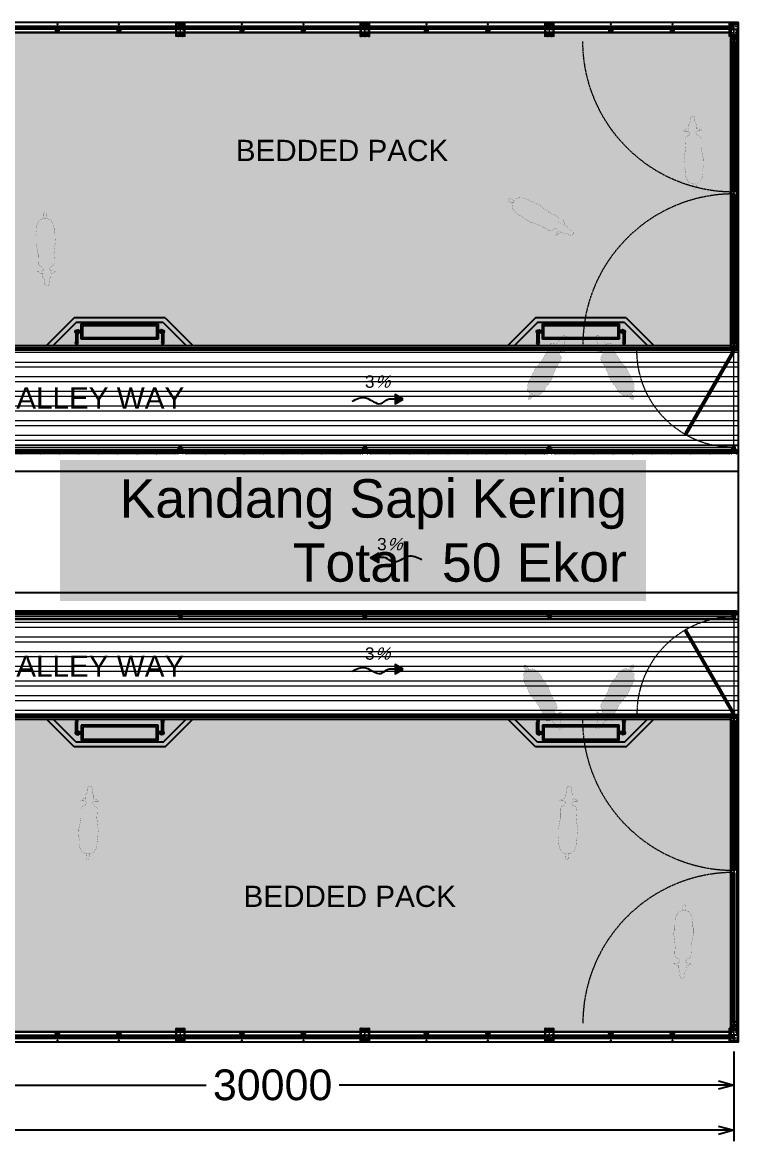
# Model space of a CAD drawing. Header units: millimetres. Extents: x -61993 to 642891, y -429158 to 50967.
# Drawn here: x 451978 to 475261, y -165437 to -128759 of the extents above; entities that cross this region are included whole.
import ezdxf

# ---------------------------------------------------------------- set-up
doc = ezdxf.new("R2010")
doc.units = ezdxf.units.MM
doc.linetypes.add('ACAD_ISO03W100', pattern=[30, 12, -18])
doc.linetypes.add('CENTER', pattern=[50.8, 31.75, -6.35, 6.35, -6.35])
for name, color, linetype, lineweight in [('0.00', 252, 'Continuous', 0), ('0.05', 40, 'Continuous', 5), ('0.09', 172, 'Continuous', 9), ('AS', 10, 'Continuous', 0), ('HATCH', 251, 'Continuous', 0), ('WF 300 X 150', 43, 'Continuous', 0)]:
    doc.layers.add(name, color=color, linetype=linetype, lineweight=lineweight)
for name, color, linetype in [('Cow', 30, 'Continuous'), ('Gate', 6, 'Continuous'), ('headlock', 30, 'Continuous'), ('KERB', 130, 'Continuous'), ('Pipa Galv', 1, 'Continuous'), ('Railing', 7, 'Continuous'), ('TEXT', 152, 'Continuous')]:
    doc.layers.add(name, color=color, linetype=linetype)
doc.styles.add('C10O', font='complex', dxfattribs={"oblique": 20, "height": 0.14})
doc.styles.add('SANSERIF', font='sanss___.ttf', dxfattribs={"height": 2})
doc.styles.add('SANSERIF23', font='sanss___.ttf', dxfattribs={"height": 2.3})
doc.dimstyles.new('Sagoe_2_mm', dxfattribs={"dimscale": 25, "dimtxt": 2, "dimasz": 1, "dimexe": 0.7, "dimexo": 0.625, "dimtad": 0, "dimdec": 0, "dimzin": 1, "dimdsep": 46, "dimtxsty": 'SANSERIF', "dimblk": 'OPEN30', "dimcen": 1, "dimclrd": 1, "dimclre": 1, "dimclrt": 152, "dimadec": 0, "dimazin": 0, "dimtfac": 1, "dimtdec": 0, "dimtofl": 0, "dimtmove": 1, "dimatfit": 3, "dimfxl": 1, "dimarcsym": 0})
pattern_1 = [(45, (1363.141, -798.975), (-8.838835, 8.838835), []), (45, (1371.98, -798.975), (-8.838835, 8.838835), [15.625, -3.125, 0, -3.125])]

# ---------------------------------------------------------------- blocks, each defined once
blk = doc.blocks.new('Headlock Post')
at = {"color": 42}
for p, q in [((-87, 105), (-87, 113)), ((-87, 105), (-71, 105)), ((-84, 105), (-84, 113)), ((-83, 185), (-83, 121)), ((-83, 97), (-83, 105)), ((-75, 97), (-83, 97)), ((-75, 185), (-75, 121)), ((-75, 105), (-75, 97)), ((-74, 105), (-74, 113)), ((-71, 105), (-71, 113)), ((-50, 54), (-50, 46)), ((-50, 54), (-34, 54)), ((-47, 54), (-47, 46)), ((-46, 62), (-46, 54)), ((-38, 62), (-46, 62)), ((-38, 54), (-38, 62)), ((-37, 54), (-37, 46)), ((-34, 54), (-34, 46)), ((34, 54), (34, 46)), ((50, 54), (34, 54)), ((37, 54), (37, 46)), ((38, 54), (38, 62)), ((38, 62), (46, 62)), ((46, 62), (46, 54)), ((47, 54), (47, 46)), ((50, 54), (50, 46)), ((71, 105), (71, 113)), ((87, 105), (71, 105)), ((74, 105), (74, 113)), ((75, 185), (75, 121)), ((75, 105), (75, 97)), ((75, 97), (83, 97)), ((83, 185), (83, 121)), ((83, 97), (83, 105)), ((84, 105), (84, 113)), ((87, 105), (87, 113))]:
    blk.add_line(p, q, dxfattribs=at)
at = {"color": 42, "linetype": 'ACAD_ISO03W100', "ltscale": 0.01}
for p, q in [((-83, 113), (-83, 121)), ((-75, 113), (-75, 121)), ((75, 113), (75, 121)), ((83, 113), (83, 121))]:
    blk.add_line(p, q, dxfattribs=at)
at = {"color": 6}
for points in [[(-99, 113), (-99, 121), (99, 121), (99, 113)], [(-70, 38), (-70, 46), (70, 46), (70, 38)]]:
    blk.add_lwpolyline(points, close=True, dxfattribs=at)
at = {"color": 42}
for points in [[(-46, 38), (-46, 0, 0.999992), (46, 0), (46, 38)], [(-38, 38), (-38, 0, 1), (38, 0), (38, 38)]]:
    blk.add_lwpolyline(points, format="xyb", dxfattribs=at)
for centre in [(-79, 185), (79, 185)]:
    blk.add_arc(centre, 4, 0, 180, dxfattribs=at)
at = {"layer": 'Pipa Galv'}
for p, q in [((-30, 75), (-30, 113)), ((-30, 46), (-30, 113)), ((30, 75), (30, 113)), ((30, 46), (30, 113))]:
    blk.add_line(p, q, dxfattribs=at)
for radius in [38.1, 32]:
    blk.add_circle((0, 0), radius, dxfattribs=at)
blk = doc.blocks.new('headlockpart')
at = {"layer": 'headlock'}
for p, q in [((30, 68), (0, 68)), ((0, 63), (0, 68)), ((1303, 63), (0, 63)), ((0, 10), (0, 15)), ((1303, 15), (0, 15)), ((30, 10), (0, 10)), ((7, 70), (6, 69)), ((8, 8), (6, 9)), ((8, 70), (7, 70)), ((23, 68), (7, 68)), ((7, 15), (7, 63)), ((23, 63), (7, 63)), ((23, 15), (7, 15)), ((7, 10), (23, 10)), ((8, 76), (8, 76)), ((8, 70), (8, 76)), ((8, 76), (8, 76)), ((21, 76), (8, 76)), ((15, 70), (8, 70)), ((8, 8), (8, 2)), ((8, 2), (8, 2)), ((9, 2), (8, 2)), ((9, 2), (21, 2)), ((15, 70), (15, 76)), ((21, 70), (15, 70)), ((15, 8), (15, 2)), ((21, 76), (21, 76)), ((21, 2), (21, 2)), ((21, 70), (21, 76)), ((21, 76), (21, 76)), ((23, 70), (21, 70)), ((21, 8), (24, 9)), ((21, 8), (21, 2)), ((21, 2), (21, 2)), ((23, 70), (24, 69)), ((23, 15), (23, 63)), ((30, 63), (30, 68)), ((30, 10), (30, 15)), ((43, 15), (43, 63)), ((43, 47), (477, 47)), ((477, 31), (43, 31)), ((84, 31), (405, 31)), ((637, 63), (489, 63)), ((489, 16), (637, 16)), ((533, 15), (518, 15)), ((533, 15), (518, 15)), ((660, 68), (630, 68)), ((630, 63), (630, 68)), ((630, 10), (630, 15)), ((660, 10), (630, 10)), ((1160, 15), (635, 15)), ((637, 70), (636, 69)), ((653, 68), (636, 68)), ((636, 10), (653, 10)), ((638, 8), (636, 9)), ((638, 70), (637, 70)), ((637, 15), (637, 63)), ((653, 63), (637, 63)), ((653, 15), (637, 15)), ((638, 76), (638, 76)), ((638, 70), (638, 76)), ((638, 76), (638, 76)), ((651, 76), (638, 76)), ((645, 70), (638, 70)), ((638, 8), (638, 2)), ((638, 2), (638, 2)), ((639, 2), (638, 2)), ((639, 2), (651, 2)), ((645, 70), (645, 76)), ((651, 70), (645, 70)), ((645, 8), (645, 2)), ((651, 70), (651, 76)), ((651, 76), (651, 76)), ((651, 76), (651, 76)), ((652, 70), (651, 70)), ((651, 8), (653, 9)), ((651, 8), (651, 2)), ((651, 2), (651, 2)), ((651, 2), (651, 2)), ((652, 70), (653, 69)), ((653, 15), (653, 63)), ((660, 63), (660, 68)), ((660, 10), (660, 15)), ((673, 15), (673, 63)), ((673, 47), (1106, 47)), ((673, 31), (1106, 31)), ((1266, 63), (1118, 63)), ((1118, 16), (1266, 16)), ((1162, 15), (1147, 15)), ((1162, 15), (1147, 15)), ((1289, 68), (1259, 68)), ((1259, 63), (1259, 68)), ((1259, 10), (1259, 15)), ((1289, 10), (1259, 10)), ((1267, 70), (1266, 69)), ((1283, 68), (1266, 68)), ((1266, 15), (1266, 63)), ((1282, 63), (1266, 63)), ((1282, 15), (1266, 15)), ((1266, 10), (1283, 10)), ((1268, 8), (1266, 9)), ((1268, 70), (1267, 70)), ((1268, 76), (1268, 76)), ((1268, 70), (1268, 76)), ((1268, 76), (1268, 76)), ((1281, 76), (1268, 76)), ((1274, 70), (1268, 70)), ((1268, 8), (1268, 2)), ((1268, 2), (1268, 2)), ((1269, 2), (1268, 2)), ((1269, 2), (1280, 2)), ((1274, 70), (1274, 76)), ((1281, 70), (1274, 70)), ((1274, 8), (1274, 2)), ((1280, 2), (1281, 2)), ((1281, 70), (1281, 76)), ((1281, 76), (1281, 76)), ((1281, 76), (1281, 76)), ((1282, 70), (1281, 70)), ((1281, 8), (1283, 9)), ((1281, 8), (1281, 2)), ((1281, 2), (1281, 2)), ((1282, 70), (1283, 69)), ((1282, 15), (1282, 63)), ((1289, 63), (1289, 68)), ((1289, 10), (1289, 15)), ((1303, 15), (1303, 63))]:
    blk.add_line(p, q, dxfattribs=at)
at = {"layer": 'headlock', "linetype": 'CENTER', "ltscale": 0.01}
for p, q in [((15, 0), (15, 81)), ((645, 0), (645, 81)), ((1274, 0), (1274, 81))]:
    blk.add_line(p, q, dxfattribs=at)
at = {"layer": 'headlock', "ltscale": 0.001}
for p, q in [((477, 28), (477, 51)), ((1106, 28), (1106, 51))]:
    blk.add_line(p, q, dxfattribs=at)
at = {"layer": 'headlock'}
for centre, radius, start, end in [((7, 69), 0.6, 115, 270), ((7, 9), 0.6, 90, 245), ((23, 69), 0.6, 270, 65), ((23, 9), 0.6, 295, 90), ((489, 51), 12, 90, 180), ((489, 28), 12, 180, 270), ((636, 69), 0.6, 115, 270), ((636, 9), 0.6, 90, 245), ((653, 69), 0.6, 270, 65), ((653, 9), 0.6, 295, 90), ((1118, 51), 12, 90, 180), ((1118, 28), 12, 180, 270), ((1266, 9), 0.6, 90, 245), ((1266, 69), 0.6, 115, 270), ((1283, 69), 0.6, 270, 65), ((1283, 9), 0.6, 295, 90)]:
    blk.add_arc(centre, radius, start, end, dxfattribs=at)
for points, weights in [([(8, 76), (12, 77), (15, 76)], [1, 1.15470053838, 1]), ([(8, 8), (12, 7), (15, 8)], [1.08180853477, 1.24916489753, 1.08180853477]), ([(8, 2), (12, 2), (15, 2)], [1, 1.15470053838, 1]), ([(15, 76), (18, 77), (21, 76)], [1, 1.15470053838, 1]), ([(15, 8), (18, 7), (21, 8)], [1.08180853477, 1.24916489753, 1.08180853477]), ([(15, 2), (18, 2), (21, 2)], [1, 1.15470053838, 1]), ([(638, 76), (641, 77), (645, 76)], [1, 1.15470053838, 1]), ([(638, 8), (641, 7), (645, 8)], [1.08180853477, 1.24916489753, 1.08180853477]), ([(638, 2), (641, 2), (645, 2)], [1, 1.15470053838, 1]), ([(645, 76), (648, 77), (651, 76)], [1, 1.15470053838, 1]), ([(645, 8), (648, 7), (651, 8)], [1.08180853477, 1.24916489753, 1.08180853477]), ([(645, 2), (648, 2), (651, 2)], [1, 1.15470053838, 1]), ([(1268, 76), (1271, 77), (1274, 76)], [1, 1.15470053838, 1]), ([(1268, 8), (1271, 7), (1274, 8)], [1.08180853477, 1.24916489753, 1.08180853477]), ([(1268, 2), (1271, 2), (1274, 2)], [1, 1.15470053838, 1]), ([(1274, 76), (1278, 77), (1281, 76)], [1, 1.15470053838, 1]), ([(1274, 8), (1278, 7), (1281, 8)], [1.08180853477, 1.24916489753, 1.08180853477]), ([(1274, 2), (1278, 2), (1281, 2)], [1, 1.15470053838, 1])]:
    blk.add_rational_spline(points, weights, degree=2, dxfattribs=at)
blk = doc.blocks.new('*U204')
at = {"layer": '0.00'}
blk.add_blockref('headlockpart', (-689, -40), dxfattribs=at)
blk = doc.blocks.new('*U205')
at = {"color": 0, "linetype": 'ByBlock', "lineweight": -2, "transparency": 16777216}
for p in [(0, 0), (1259, 0), (2519, 0), (3778, 0)]:
    blk.add_blockref('*U204', p, dxfattribs=at)
blk = doc.blocks.new('Headlock+POST')
at = {"layer": 'Pipa Galv'}
for points in [[(-83, 180), (6083, 180)], [(6083, 121), (-83, 121)]]:
    blk.add_lwpolyline(points, dxfattribs=at)
for name, p in [('Headlock Post', (0, 0)), ('*U205', (821, 151)), ('Headlock Post', (6000, 0))]:
    blk.add_blockref(name, p)
at = {"layer": '0.00'}
blk.add_blockref('headlockpart', (4540, 111), dxfattribs=at)
blk = doc.blocks.new('*U87')
blk.add_blockref('Headlock+POST', (-3000, -73))
blk = doc.blocks.new('*U88')
at = {"color": 0, "linetype": 'ByBlock', "lineweight": -2, "transparency": 16777216}
for p in [(0, 0), (6000, 0), (12000, 0), (18000, 0)]:
    blk.add_blockref('*U87', p, dxfattribs=at)
blk = doc.blocks.new('cow top')
h = blk.add_hatch(color=0)
h.dxf.hatch_style = 1
h.paths.add_polyline_path([(134.90334, -498.98442), (121.50402, -508.63428), (95.37396, -520.52088), (100.37544, -552.6675), (115.60956, -594.88836), (136.21674, -616.14498), (166.2804, -632.74332), (199.79718, -646.63566), (238.35834, -673.26534), (264.77022, -736.758), (265.05798, -837.00936), (255.69522, -1030.01316), (262.2807, -1044.65724), (274.38378, -1152.74808), (274.0056, -1151.10072), (292.71264, -1281.34512), (317.8923, -1411.54728), (308.95788, -1528.5369), (309.73206, -1637.35836), (282.4074, -1713.7329), (281.26824, -1740.23652), (283.62906, -1751.78454), (290.88708, -1783.86516), (289.8423, -1813.3236), (287.42076, -1874.45082), (275.79618, -1936.69146), (263.67198, -2003.30922), (238.77216, -2051.61066), (228.59826, -2066.8362), (216.0345, -2089.18644), (172.94508, -2149.55598), (141.7548, -2155.90716), (124.51626, -2167.45188), (115.8465, -2169.23652), (100.7589, -2174.4657), (86.56296, -2180.36016), (57.69852, -2186.02164), (17.89656, -2180.08428), (52.41852, -2240.71782), (55.71852, -2281.49196), (51.85818, -2334.2517), (40.94838, -2351.0256), (26.48052, -2368.70766), (5.20212, -2385.5964), (-5.18232, -2384.10414), (-26.46072, -2367.2154), (-40.92858, -2349.53334), (-51.83838, -2332.7601), (-55.69872, -2280.00036), (-56.43924, -2266.55286), (-52.39938, -2239.22622), (-17.87676, -2178.59202), (-57.67872, -2184.53004), (-86.54316, -2178.86856), (-100.7391, -2172.97344), (-115.8267, -2167.74426), (-124.49646, -2165.96028), (-141.735, -2154.41556), (-172.92528, -2148.06438), (-216.0147, -2087.69484), (-228.57846, -2065.34394), (-238.75236, -2050.11906), (-263.65218, -2001.81696), (-275.77638, -1935.19986), (-287.40096, -1872.95922), (-289.8225, -1811.83134), (-290.86728, -1782.37356), (-283.60926, -1750.29294), (-288.66816, -1712.2182), (-309.71226, -1635.8661), (-308.93808, -1527.0453), (-317.8725, -1410.05568), (-292.69284, -1279.85352), (-274.36398, -1151.25582), (-273.9858, -1149.60846), (-262.2609, -1043.16498), (-255.67476, -1028.52156), (-265.03818, -835.5171), (-264.75042, -735.2664), (-238.33854, -671.77374), (-199.77738, -645.1434), (-166.2606, -631.25106), (-136.19694, -614.65272), (-108.6228, -572.65098), (-100.35564, -551.17524), (-93.50022, -533.38362), (-104.75784, -515.01912), (-121.48422, -507.14268), (-138.89964, -494.6007), (-154.2123, -484.28226), (-182.23326, -476.63154), (-202.31442, -477.4077), (-244.02708, -475.91412), (-270.36504, -470.44602), (-293.57724, -473.7249), (-293.2545, -463.3002), (-283.37628, -454.03248), (-278.23026, -450.59586), (-252.23946, -439.35738), (-230.4918, -427.95324), (-210.85086, -414.32688), (-186.08502, -398.277), (-169.21476, -394.54998), (-123.79752, -419.84646), (-130.80276, -408.77034), (-133.21902, -393.73752), (-130.38564, -358.74696), (-129.37122, -327.3534), (-124.16514, -309.57828), (-128.48352, -296.43306), (-126.12402, -281.84244), (-124.26084, -275.28072), (-121.56936, -267.37524), (-117.60276, -263.11824), (-111.01332, -260.50068), (-101.37534, -228.12966), (-78.16314, -164.15982), (-71.41794, -130.00086), (-80.83284, -82.89006), (-75.27102, -61.67172), (-68.74032, -44.18568), (-64.83774, -35.84988), (-61.96872, -28.0137), (-53.38938, -10.5501), (-37.63254, 2.38392), (-21.8559, 8.00844), (0, 0), (21.8757, 6.51618), (37.65234, 0.89232), (53.40918, -12.0417), (61.98852, -29.5053), (68.76012, -45.67728), (75.29082, -63.16332), (80.85264, -84.38166), (73.92132, -110.76714), (71.00544, -142.21152), (87.20448, -211.992), (97.60806, -235.92228), (102.62736, -255.31638), (107.85588, -260.5515), (117.62256, -264.60984), (121.58916, -268.86684), (124.28064, -276.77232), (126.14382, -283.33404), (128.50332, -297.92466), (123.453, -314.89458), (129.87942, -349.00338), (133.23882, -395.22912), (130.82256, -410.26194), (125.84946, -420.20616), (161.84982, -400.93416), (169.23456, -396.04158), (186.10482, -399.7686), (210.87066, -415.81848), (230.51226, -429.44484), (253.15488, -440.33286), (273.5502, -451.38852), (293.2743, -464.7918), (293.59704, -475.2165), (270.38484, -471.93762), (244.04688, -477.40572), (202.33422, -478.8993), (182.25306, -478.12314), (154.2321, -485.77452), (138.91944, -496.0923)])
at = {"color": 0, "const_width": 4.179}
blk.add_lwpolyline([(134.90334, -498.98442), (121.50402, -508.63428), (95.37396, -520.52088), (100.37544, -552.6675), (115.60956, -594.88836), (136.21674, -616.14498), (166.2804, -632.74332), (199.79718, -646.63566), (238.35834, -673.26534), (264.77022, -736.758), (265.05798, -837.00936), (255.69522, -1030.01316), (262.2807, -1044.65724), (274.38378, -1152.74808), (274.0056, -1151.10072), (292.71264, -1281.34512), (317.8923, -1411.54728), (308.95788, -1528.5369), (309.73206, -1637.35836), (282.4074, -1713.7329), (281.26824, -1740.23652), (283.62906, -1751.78454), (290.88708, -1783.86516), (289.8423, -1813.3236), (287.42076, -1874.45082), (275.79618, -1936.69146), (263.67198, -2003.30922), (238.77216, -2051.61066), (228.59826, -2066.8362), (216.0345, -2089.18644), (172.94508, -2149.55598), (141.7548, -2155.90716), (124.51626, -2167.45188), (115.8465, -2169.23652), (100.7589, -2174.4657), (86.56296, -2180.36016), (57.69852, -2186.02164), (17.89656, -2180.08428), (52.41852, -2240.71782), (55.71852, -2281.49196), (51.85818, -2334.2517), (40.94838, -2351.0256), (26.48052, -2368.70766), (5.20212, -2385.5964), (-5.18232, -2384.10414), (-26.46072, -2367.2154), (-40.92858, -2349.53334), (-51.83838, -2332.7601), (-55.69872, -2280.00036), (-56.43924, -2266.55286), (-52.39938, -2239.22622), (-17.87676, -2178.59202), (-57.67872, -2184.53004), (-86.54316, -2178.86856), (-100.7391, -2172.97344), (-115.8267, -2167.74426), (-124.49646, -2165.96028), (-141.735, -2154.41556), (-172.92528, -2148.06438), (-216.0147, -2087.69484), (-228.57846, -2065.34394), (-238.75236, -2050.11906), (-263.65218, -2001.81696), (-275.77638, -1935.19986), (-287.40096, -1872.95922), (-289.8225, -1811.83134), (-290.86728, -1782.37356), (-283.60926, -1750.29294), (-288.66816, -1712.2182), (-309.71226, -1635.8661), (-308.93808, -1527.0453), (-317.8725, -1410.05568), (-292.69284, -1279.85352), (-274.36398, -1151.25582), (-273.9858, -1149.60846), (-262.2609, -1043.16498), (-255.67476, -1028.52156), (-265.03818, -835.5171), (-264.75042, -735.2664), (-238.33854, -671.77374), (-199.77738, -645.1434), (-166.2606, -631.25106), (-136.19694, -614.65272), (-108.6228, -572.65098), (-100.35564, -551.17524), (-93.50022, -533.38362), (-104.75784, -515.01912), (-121.48422, -507.14268), (-138.89964, -494.6007), (-154.2123, -484.28226), (-182.23326, -476.63154), (-202.31442, -477.4077), (-244.02708, -475.91412), (-270.36504, -470.44602), (-293.57724, -473.7249), (-293.2545, -463.3002), (-283.37628, -454.03248), (-278.23026, -450.59586), (-252.23946, -439.35738), (-230.4918, -427.95324), (-210.85086, -414.32688), (-186.08502, -398.277), (-169.21476, -394.54998), (-123.79752, -419.84646), (-130.80276, -408.77034), (-133.21902, -393.73752), (-130.38564, -358.74696), (-129.37122, -327.3534), (-124.16514, -309.57828), (-128.48352, -296.43306), (-126.12402, -281.84244), (-124.26084, -275.28072), (-121.56936, -267.37524), (-117.60276, -263.11824), (-111.01332, -260.50068), (-101.37534, -228.12966), (-78.16314, -164.15982), (-71.41794, -130.00086), (-80.83284, -82.89006), (-75.27102, -61.67172), (-68.74032, -44.18568), (-64.83774, -35.84988), (-61.96872, -28.0137), (-53.38938, -10.5501), (-37.63254, 2.38392), (-21.8559, 8.00844), (0, 0), (21.8757, 6.51618), (37.65234, 0.89232), (53.40918, -12.0417), (61.98852, -29.5053), (68.76012, -45.67728), (75.29082, -63.16332), (80.85264, -84.38166), (73.92132, -110.76714), (71.00544, -142.21152), (87.20448, -211.992), (97.60806, -235.92228), (102.62736, -255.31638), (107.85588, -260.5515), (117.62256, -264.60984), (121.58916, -268.86684), (124.28064, -276.77232), (126.14382, -283.33404), (128.50332, -297.92466), (123.453, -314.89458), (129.87942, -349.00338), (133.23882, -395.22912), (130.82256, -410.26194), (125.84946, -420.20616), (161.84982, -400.93416), (169.23456, -396.04158), (186.10482, -399.7686), (210.87066, -415.81848), (230.51226, -429.44484), (253.15488, -440.33286), (273.5502, -451.38852), (293.2743, -464.7918), (293.59704, -475.2165), (270.38484, -471.93762), (244.04688, -477.40572), (202.33422, -478.8993), (182.25306, -478.12314), (154.2321, -485.77452), (138.91944, -496.0923), (134.90334, -498.98442)], dxfattribs=at)
blk = doc.blocks.new('*U216')
at = {"layer": 'Gate', "color": 0}
for p, q in [((15.2, 6.8), (278.2, 158.7)), ((18.2, 1.7), (281.2, 153.5)), ((0, 4.6), (3.8, 4.6)), ((0, 3.8), (3.8, 3.8)), ((9.3, 1.3), (4.3, 1.3)), ((8.4, 0.9), (4.3, 0.9)), ((8.7, 1.1), (13, 3.6)), ((9.7, 1.2), (13.2, 3.3)), ((9.9, -1.1), (14.3, 1.4)), ((10.5, -0.3), (14.1, 1.7)), ((14.8, 7.5), (12.2, 6)), ((15.2, 6.8), (12.6, 5.3)), ((18.2, 1.7), (15.6, 0.2)), ((18.6, 1), (16, -0.5)), ((0, -3.8), (3.8, -3.8)), ((0, -4.6), (3.8, -4.6)), ((8.4, -0.9), (4.3, -0.9)), ((9.3, -1.3), (4.3, -1.3))]:
    blk.add_line(p, q, dxfattribs=at)
for points in [[(3.8, -6), (4.3, -6), (4.3, 6), (3.8, 6)], [(16.6, -1.6), (16.1, -1.8), (11.1, 6.8), (11.6, 7.1)]]:
    blk.add_lwpolyline(points, close=True, dxfattribs=at)
for centre, radius in [((0, 0), 3.8), ((9.3, 0), 1.27)]:
    blk.add_circle(centre, radius, dxfattribs=at)
at = {"layer": 'Gate', "color": 0, "linetype": 'CENTER', "lineweight": 0, "ltscale": 0.2}
blk.add_arc((9.3, 0), 315.2, 0, 90, dxfattribs=at)
at = {"layer": 'Gate', "color": 0}
for centre, radius, start, end in [((279.7, 156.1), 3, 300, 120), ((0, 0), 4.6, 90, 270), ((16.7, 4.3), 3, 120, 300), ((16.7, 4.3), 3.8, 82.1364, 120), ((16.7, 4.3), 3.8, 300, 337.8636)]:
    blk.add_arc(centre, radius, start, end, dxfattribs=at)
blk = doc.blocks.new('A$C085D16B7')
at = {"layer": '0.00', "ltscale": 0.5}
h = blk.add_hatch(dxfattribs=at)
h.set_pattern_fill('ANSI35', color=256, scale=50, style=0)
h.set_pattern_definition(pattern_1)
h.paths.add_polyline_path([(450, 288), (0, 288), (25, 250), (425, 250)])
h.paths.add_polyline_path([(425, 25), (25, 25), (0, -12), (450, -12)])
h = blk.add_hatch(dxfattribs=at)
h.set_pattern_fill('ANSI35', color=256, scale=50, style=0)
h.set_pattern_definition([(135, (-913.16, -798.975), (8.83883, 8.83883), []), (135, (-921.999, -798.975), (8.83883, 8.83883), [15.625, -3.125, 0, -3.125])])
h.paths.add_polyline_path([(0, 288), (25, 250), (25, 25), (0, -12)])
at = {"layer": '0.00'}
h = blk.add_hatch(dxfattribs=at)
h.set_pattern_fill('ANSI31', color=256, scale=30, angle=-90, style=0)
h.set_pattern_definition([(315, (619428.904, -11494.7824), (2.65165043, 2.65165043), [])])
edge = h.paths.add_edge_path()
edge.add_line((389, 225), (400, 225))
edge.add_line((400, 225), (400, 50))
edge.add_line((400, 50), (389, 50))
edge.add_line((389, 50), (389, 129))
edge.add_arc((384, 129), 5, 0, 90)
edge.add_line((384, 134), (66, 134))
edge.add_arc((66, 129), 5, 90, 180)
edge.add_line((61, 129), (61, 50))
edge.add_line((61, 50), (50, 50))
edge.add_line((50, 50), (50, 225))
edge.add_line((50, 225), (61, 225))
edge.add_line((61, 225), (61, 146))
edge.add_arc((66, 146), 5, 180, 270)
edge.add_line((66, 141), (384, 141))
edge.add_arc((384, 146), 5, -90, 0)
edge.add_line((389, 146), (389, 225))
at = {"layer": '0.00', "ltscale": 0.5}
h = blk.add_hatch(dxfattribs=at)
h.set_pattern_fill('ANSI35', color=256, scale=50, style=0)
h.set_pattern_definition(pattern_1)
h.paths.add_polyline_path([(450, 288), (425, 250), (425, 25), (450, -12)])
at = {"layer": '0.05', "ltscale": 0.5}
for points in [[(0, 288), (25, 250)], [(25, 25), (0, -12)], [(425, 250), (450, 288)], [(425, 25), (450, -12)]]:
    blk.add_lwpolyline(points, dxfattribs=at)
blk.add_lwpolyline([(0, -12), (450, -12), (450, 288), (0, 288)], close=True, dxfattribs=at)
at = {"layer": '0.05'}
blk.add_lwpolyline([(25, 250), (25, 25), (425, 25), (425, 250)], close=True, dxfattribs=at)
at = {"layer": '0.09'}
blk.add_lwpolyline([(389, 225), (400, 225), (400, 50), (389, 50), (389, 129, 0.414214), (384, 134), (66, 134, 0.414214), (61, 129), (61, 50), (50, 50), (50, 225), (61, 225), (61, 146, 0.414214), (66, 141), (384, 141, 0.414214), (389, 146)], format="xyb", close=True, dxfattribs=at)
at = {"layer": 'WF 300 X 150'}
for p, q in [((113, 200), (137, 200)), ((113, 88), (137, 88)), ((125, 212), (125, 188)), ((125, 76), (125, 99)), ((237, 200), (213, 200)), ((237, 88), (213, 88)), ((225, 212), (225, 188)), ((225, 76), (225, 99)), ((337, 200), (313, 200)), ((337, 88), (313, 88)), ((325, 212), (325, 188)), ((325, 76), (325, 99))]:
    blk.add_line(p, q, dxfattribs=at)
for centre in [(125, 200), (125, 88), (225, 200), (225, 88), (325, 200), (325, 88)]:
    blk.add_circle(centre, 9.55, dxfattribs=at)
blk = doc.blocks.new('*U91')
at = {"layer": '0.05', "ltscale": 0.5, "rotation": 89.99999999999999}
blk.add_blockref('A$C085D16B7', (138, -225), dxfattribs=at)
blk = doc.blocks.new('*U92')
at = {"color": 0, "linetype": 'ByBlock', "lineweight": -2, "transparency": 16777216}
for p in [(0, 32700), (6000, 32700), (12000, 32700), (18000, 32700), (0, 0), (6000, 0), (12000, 0), (18000, 0)]:
    blk.add_blockref('*U91', p, dxfattribs=at)
blk = doc.blocks.new('*U89')
blk.add_blockref('Headlock+POST', (-3000, -73))
blk = doc.blocks.new('*U90')
at = {"color": 0, "linetype": 'ByBlock', "lineweight": -2, "transparency": 16777216}
for p in [(0, 0), (6000, 0), (12000, 0), (18000, 0)]:
    blk.add_blockref('*U89', p, dxfattribs=at)
blk = doc.blocks.new('_Open30')
at = {"color": 0, "linetype": 'ByBlock', "lineweight": -2}
for p, q in [((-1, 0.268), (0, 0)), ((0, 0), (-1, -0.268)), ((0, 0), (-1, 0))]:
    blk.add_line(p, q, dxfattribs=at)
blk = doc.blocks.new('*D95')
at = {"color": 1, "lineweight": -2, "transparency": 16777216}
for p, q in [((343111, -162222), (343111, -165130)), ((475111, -162222), (475111, -165130)), ((343611, -164780), (406614, -164780)), ((474611, -164780), (411608, -164780))]:
    blk.add_line(p, q, dxfattribs=at)
at = {"layer": 'Defpoints', "color": 0, "transparency": 16777216}
for p in [(343111, -161909), (475111, -161909), (343111, -164780)]:
    blk.add_point(p, dxfattribs=at)
at = {"color": 1, "lineweight": -2, "transparency": 16777216, "xscale": 500, "yscale": 500, "zscale": 500, "rotation": 180}
blk.add_blockref('_Open30', (343111, -164780), dxfattribs=at)
at = {"color": 1, "lineweight": -2, "transparency": 16777216, "xscale": 500, "yscale": 500, "zscale": 500}
blk.add_blockref('_Open30', (475111, -164780), dxfattribs=at)
at = {"color": 152, "transparency": 16777216, "insert": (409111, -164780), "char_height": 1000, "attachment_point": 5, "style": 'SANSERIF'}
blk.add_mtext('132000', dxfattribs=at)
blk = doc.blocks.new('*D97')
at = {"color": 1, "lineweight": -2, "transparency": 16777216}
for p, q in [((445111, -162222), (445111, -163660)), ((475111, -162222), (475111, -163660)), ((445611, -163310), (457947, -163310)), ((474611, -163310), (462275, -163310))]:
    blk.add_line(p, q, dxfattribs=at)
at = {"layer": 'Defpoints', "color": 0, "transparency": 16777216}
for p in [(445111, -161909), (475111, -161909), (445111, -163310)]:
    blk.add_point(p, dxfattribs=at)
at = {"color": 1, "lineweight": -2, "transparency": 16777216, "xscale": 500, "yscale": 500, "zscale": 500, "rotation": 180}
blk.add_blockref('_Open30', (445111, -163310), dxfattribs=at)
at = {"color": 1, "lineweight": -2, "transparency": 16777216, "xscale": 500, "yscale": 500, "zscale": 500}
blk.add_blockref('_Open30', (475111, -163310), dxfattribs=at)
at = {"color": 152, "transparency": 16777216, "insert": (460111, -163310), "char_height": 1000, "attachment_point": 5, "style": 'SANSERIF'}
blk.add_mtext('30000', dxfattribs=at)
blk = doc.blocks.new('*U37')
h = blk.add_hatch(color=30)
h.dxf.hatch_style = 1
h.paths.add_polyline_path([(-3.8, 37.5, 1), (3.8, 37.5, 1)])
h = blk.add_hatch(color=30)
h.dxf.hatch_style = 1
h.paths.add_polyline_path([(3.8, 0, 1), (-3.8, 0, 1)])
at = {"layer": 'Railing', "color": 32, "true_color": 0xcd6928}
for p, q in [((-3, 2.3), (-3, 35.2)), ((3, 2.3), (3, 35.2))]:
    blk.add_line(p, q, dxfattribs=at)
for centre in [(0, 37.5), (0, 0)]:
    blk.add_circle(centre, 3.8, dxfattribs=at)
blk = doc.blocks.new('*U36')
blk.add_hatch(color=151).paths.add_polyline_path([(20, 260), (-20, 260), (-20, 20), (20, 20)])
for p, q in [((-25, 265), (-25, 15)), ((25, 265), (-25, 265)), ((-20, 260), (-20, 20)), ((20, 260), (-20, 260)), ((-6.31, 276.19), (-6.31, 274.99)), ((6.31, 276.19), (-6.31, 276.19)), ((6.31, 274.99), (-6.31, 274.99)), ((-5.31, 274.99), (-5.31, 274.29)), ((-4.91, 274.19), (-5.21, 274.19)), ((-5.01, 274.99), (-5.01, 274.29)), ((-3.51, 274.19), (-4.91, 274.19)), ((-4.81, 280), (-4.81, 276.19)), ((-4.81, 274.99), (-4.81, 273.19)), ((-3.81, 273.19), (-4.81, 273.19)), ((-3.81, 280), (-3.81, 276.19)), ((-3.81, 274.99), (-3.81, 273.19)), ((-3.61, 274.99), (-3.61, 274.29)), ((-3.41, 274.19), (-3.51, 274.19)), ((-3.31, 274.99), (-3.31, 274.29)), ((3.31, 274.99), (3.31, 274.29)), ((3.71, 274.19), (3.41, 274.19)), ((3.61, 274.99), (3.61, 274.29)), ((5.11, 274.19), (3.71, 274.19)), ((3.81, 280), (3.81, 276.19)), ((3.81, 274.99), (3.81, 273.19)), ((4.81, 273.19), (3.81, 273.19)), ((4.81, 280), (4.81, 276.19)), ((4.81, 274.99), (4.81, 273.19)), ((5.01, 274.99), (5.01, 274.29)), ((5.21, 274.19), (5.11, 274.19)), ((5.31, 274.99), (5.31, 274.29)), ((6.31, 276.19), (6.31, 274.99)), ((20, 20), (20, 260)), ((25, 15), (25, 265)), ((-25, 15), (25, 15)), ((-20, 20), (20, 20)), ((-6.31, 3.81), (-6.31, 5.01)), ((6.31, 5.01), (-6.31, 5.01)), ((6.31, 3.81), (-6.31, 3.81)), ((-5.31, 5.01), (-5.31, 5.71)), ((-4.91, 5.81), (-5.21, 5.81)), ((-5.01, 5.01), (-5.01, 5.71)), ((-3.51, 5.81), (-4.91, 5.81)), ((-3.81, 6.81), (-4.81, 6.81)), ((-4.81, 5.01), (-4.81, 6.81)), ((-4.81, 0), (-4.81, 3.81)), ((-3.81, 5.01), (-3.81, 6.81)), ((-3.81, 0), (-3.81, 3.81)), ((-3.61, 5.01), (-3.61, 5.71)), ((-3.41, 5.81), (-3.51, 5.81)), ((-3.31, 5.01), (-3.31, 5.71)), ((3.31, 5.01), (3.31, 5.71)), ((3.71, 5.81), (3.41, 5.81)), ((3.61, 5.01), (3.61, 5.71)), ((5.11, 5.81), (3.71, 5.81)), ((3.81, 5.01), (3.81, 6.81)), ((4.81, 6.81), (3.81, 6.81)), ((3.81, 0), (3.81, 3.81)), ((4.81, 5.01), (4.81, 6.81)), ((4.81, 0), (4.81, 3.81)), ((5.01, 5.01), (5.01, 5.71)), ((5.21, 5.81), (5.11, 5.81)), ((5.31, 5.01), (5.31, 5.71)), ((6.31, 3.81), (6.31, 5.01))]:
    blk.add_line(p, q)
at = {"color": 4}
for p, q in [((-3.175, 274.99), (-3.175, 267.49)), ((3.175, 267.49), (-3.175, 267.49)), ((3.175, 274.99), (3.175, 267.49)), ((-3.175, 5.01), (-3.175, 12.51)), ((3.175, 12.51), (-3.175, 12.51)), ((3.175, 5.01), (3.175, 12.51))]:
    blk.add_line(p, q, dxfattribs=at)
at = {"color": 5}
for p, q in [((-2.54, 267.49), (-2.54, 265)), ((2.54, 267.49), (2.54, 265)), ((-2.54, 12.51), (-2.54, 15)), ((2.54, 12.51), (2.54, 15))]:
    blk.add_line(p, q, dxfattribs=at)
for centre in [(0, 271.24), (0, 8.76)]:
    blk.add_circle(centre, 0.5)
for centre, radius, start, end in [((-5.21, 274.29), 0.1, 180, 270), ((-5.11, 274.29), 0.1, 270, 0), ((-4.91, 274.29), 0.1, 180, 270), ((0, 280), 4.81, 0, 180), ((0, 280), 3.81, 0, 180), ((-3.71, 274.29), 0.1, 270, 0), ((-3.51, 274.29), 0.1, 180, 270), ((-3.41, 274.29), 0.1, 270, 0), ((3.41, 274.29), 0.1, 180, 270), ((3.51, 274.29), 0.1, 270, 0), ((3.71, 274.29), 0.1, 180, 270), ((4.91, 274.29), 0.1, 270, 0), ((5.11, 274.29), 0.1, 180, 270), ((5.21, 274.29), 0.1, 270, 0), ((-5.21, 5.71), 0.1, 90, 180), ((-5.11, 5.71), 0.1, 0, 90), ((-4.91, 5.71), 0.1, 90, 180), ((0, 0), 4.81, 180, 0), ((0, 0), 3.81, 180, 0), ((-3.71, 5.71), 0.1, 0, 90), ((-3.51, 5.71), 0.1, 90, 180), ((-3.41, 5.71), 0.1, 0, 90), ((3.41, 5.71), 0.1, 90, 180), ((3.51, 5.71), 0.1, 0, 90), ((3.71, 5.71), 0.1, 90, 180), ((4.91, 5.71), 0.1, 0, 90), ((5.11, 5.71), 0.1, 90, 180), ((5.21, 5.71), 0.1, 0, 90)]:
    blk.add_arc(centre, radius, start, end)
blk = doc.blocks.new('Water Trough Plan')
at = {"layer": 'KERB'}
for p, q in [((-900, 1475), (0, 2375)), ((-750, 1413), (0, 2163)), ((-750, -1413), (0, -2163)), ((-900, -1475), (0, -2375))]:
    blk.add_line(p, q, dxfattribs=at)
for points in [[(-900, -1475), (-900, 1475)], [(-750, -1413), (-750, 1413)]]:
    blk.add_lwpolyline(points, dxfattribs=at)
at = {"xscale": 10, "yscale": 10, "zscale": 10}
blk.add_blockref('*U36', (-450, -1400), dxfattribs=at)
at = {"layer": 'Railing', "yscale": 9.999999999999995, "zscale": 9.999999999999995}
for p, xscale, rotation in [((-450, 1400), -9.999999999999993, 269.9999993283941), ((-450, -1400), 9.999999999999995, 270)]:
    blk.add_blockref('*U37', p, dxfattribs=dict(at, xscale=xscale, rotation=rotation))
blk = doc.blocks.new('*U75')
blk.add_blockref('Water Trough Plan', (450, 0))
blk = doc.blocks.new('*U76')
at = {"color": 0, "linetype": 'ByBlock', "lineweight": -2, "transparency": 16777216}
for p in [(0, 15000), (0, 0)]:
    blk.add_blockref('*U75', p, dxfattribs=at)
blk = doc.blocks.new('*U79')
blk.add_blockref('Water Trough Plan', (450, 0))
blk = doc.blocks.new('*U80')
at = {"color": 0, "linetype": 'ByBlock', "lineweight": -2, "transparency": 16777216}
for p in [(0, 15000), (0, 0)]:
    blk.add_blockref('*U79', p, dxfattribs=at)
blk = doc.blocks.new('ARROW')
h = blk.add_hatch(color=0)
h.dxf.hatch_style = 1
h.paths.add_polyline_path([(0, 0), (-21.7, 12.6), (-21.7, -12.6)])
at = {"color": 0}
blk.add_lwpolyline([(0, 0), (-21.7, 12.6), (-21.7, -12.6)], close=True, dxfattribs=at)
blk.add_spline([(-138.7, -5.4), (-101.8, 3.8), (-61.1, -11.6), (-41.1, 0), (-21.7, 0)], degree=3, dxfattribs=at)
blk = doc.blocks.new('*U84')
at = {"color": 42}
for p, q in [((-1050, 110), (-1050, 102)), ((-1050, 110), (-1034, 110)), ((-1047, 110), (-1047, 102)), ((-1046, 118), (-1046, 110)), ((-1038, 118), (-1046, 118)), ((-1046, -35), (-1046, 93)), ((-1038, 110), (-1038, 118)), ((-1038, -35), (-1038, 93)), ((-1037, 110), (-1037, 102)), ((-1034, 110), (-1034, 102)), ((-966, 110), (-966, 102)), ((-950, 110), (-966, 110)), ((-963, 110), (-963, 102)), ((-962, 110), (-962, 118)), ((-962, 118), (-954, 118)), ((-962, -35), (-962, 93)), ((-954, 118), (-954, 110)), ((-954, -35), (-954, 93)), ((-953, 110), (-953, 102)), ((-950, 110), (-950, 102)), ((950, 110), (950, 102)), ((950, 110), (966, 110)), ((953, 110), (953, 102)), ((954, 118), (954, 110)), ((962, 118), (954, 118)), ((954, -35), (954, 93)), ((962, 110), (962, 118)), ((962, -35), (962, 93)), ((963, 110), (963, 102)), ((966, 110), (966, 102)), ((1034, 110), (1034, 102)), ((1050, 110), (1034, 110)), ((1037, 110), (1037, 102)), ((1038, 110), (1038, 118)), ((1038, 118), (1046, 118)), ((1038, -35), (1038, 93)), ((1046, 118), (1046, 110)), ((1046, -35), (1046, 93)), ((1047, 110), (1047, 102)), ((1050, 110), (1050, 102))]:
    blk.add_line(p, q, dxfattribs=at)
at = {"color": 42, "linetype": 'ACAD_ISO03W100', "ltscale": 0.01}
for p, q in [((-1046, 101), (-1046, 93)), ((-1038, 101), (-1038, 93)), ((-962, 101), (-962, 93)), ((-954, 101), (-954, 93)), ((954, 101), (954, 93)), ((962, 101), (962, 93)), ((1038, 101), (1038, 93)), ((1046, 101), (1046, 93))]:
    blk.add_line(p, q, dxfattribs=at)
at = {"color": 160}
for points in [[(-1060, 101), (-1060, 93), (-940, 93), (-940, 101)], [(940, 101), (940, 93), (1060, 93), (1060, 101)]]:
    blk.add_lwpolyline(points, close=True, dxfattribs=at)
at = {"color": 42}
for points in [[(-1051, 101), (-1051, 102), (-1033, 102), (-1033, 101)], [(-967, 101), (-967, 102), (-949, 102), (-949, 101)], [(949, 101), (949, 102), (967, 102), (967, 101)], [(1033, 101), (1033, 102), (1051, 102), (1051, 101)]]:
    blk.add_lwpolyline(points, close=True, dxfattribs=at)
for centre in [(-1042, -35), (-958, -35), (958, -35), (1042, -35)]:
    blk.add_arc(centre, 4, 180, 0, dxfattribs=at)
for p in [(-1000, -118), (1000, -118)]:
    blk.add_point(p)
at = {"layer": 'Railing', "color": 1}
for points in [[(-2997, -57), (-2991, -57), (-2991, 43), (-2997, 43)], [(-2791, 17), (2790, 17), (2790, -31), (-2791, -31)], [(2997, -57), (2990, -57), (2990, 43), (2997, 43)]]:
    blk.add_lwpolyline(points, close=True, dxfattribs=at)
at = {"layer": 'Railing', "color": 5}
for points in [[(-2791, 24), (-2991, 24), (-2991, -39), (-2791, -39)], [(2790, 24), (2990, 24), (2990, -39), (2790, -39)]]:
    blk.add_lwpolyline(points, close=True, dxfattribs=at)
at = {"layer": 'Railing', "color": 1, "linetype": 'ACAD_ISO03W100', "ltscale": 0.04}
for points in [[(-2791, 17), (-2891, 17), (-2891, -31), (-2791, -31)], [(2790, 17), (2890, 17), (2890, -31), (2790, -31)]]:
    blk.add_lwpolyline(points, dxfattribs=at)
at = {"layer": 'Railing', "color": 42}
for points in [[(-2844, -12), (-2847, -7), (-2844, -2), (-2838, -2), (-2835, -7), (-2838, -12)], [(2843, -12), (2846, -7), (2843, -2), (2837, -2), (2834, -7), (2837, -12)]]:
    blk.add_lwpolyline(points, close=True, dxfattribs=at)
at = {"layer": 'Railing', "color": 5}
for centre in [(-1000, 55), (1000, 55)]:
    blk.add_circle(centre, 38, dxfattribs=at)
at = {"layer": 'Railing', "color": 42}
for centre in [(-2841, -7), (2840, -7)]:
    blk.add_circle(centre, 3, dxfattribs=at)
blk = doc.blocks.new('*U85')
at = {"color": 0, "linetype": 'ByBlock', "lineweight": -2, "transparency": 16777216}
for p in [(0, 0), (6000, 0), (12000, 0), (18000, 0)]:
    blk.add_blockref('*U84', p, dxfattribs=at)
blk = doc.blocks.new('*U86')
at = {"color": 42}
for p, q in [((-1050, 110), (-1050, 102)), ((-1050, 110), (-1034, 110)), ((-1047, 110), (-1047, 102)), ((-1046, 118), (-1046, 110)), ((-1038, 118), (-1046, 118)), ((-1046, -35), (-1046, 93)), ((-1038, 110), (-1038, 118)), ((-1038, -35), (-1038, 93)), ((-1037, 110), (-1037, 102)), ((-1034, 110), (-1034, 102)), ((-966, 110), (-966, 102)), ((-950, 110), (-966, 110)), ((-963, 110), (-963, 102)), ((-962, 110), (-962, 118)), ((-962, 118), (-954, 118)), ((-962, -35), (-962, 93)), ((-954, 118), (-954, 110)), ((-954, -35), (-954, 93)), ((-953, 110), (-953, 102)), ((-950, 110), (-950, 102)), ((950, 110), (950, 102)), ((950, 110), (966, 110)), ((953, 110), (953, 102)), ((954, 118), (954, 110)), ((962, 118), (954, 118)), ((954, -35), (954, 93)), ((962, 110), (962, 118)), ((962, -35), (962, 93)), ((963, 110), (963, 102)), ((966, 110), (966, 102)), ((1034, 110), (1034, 102)), ((1050, 110), (1034, 110)), ((1037, 110), (1037, 102)), ((1038, 110), (1038, 118)), ((1038, 118), (1046, 118)), ((1038, -35), (1038, 93)), ((1046, 118), (1046, 110)), ((1046, -35), (1046, 93)), ((1047, 110), (1047, 102)), ((1050, 110), (1050, 102))]:
    blk.add_line(p, q, dxfattribs=at)
at = {"color": 42, "linetype": 'ACAD_ISO03W100', "ltscale": 0.01}
for p, q in [((-1046, 101), (-1046, 93)), ((-1038, 101), (-1038, 93)), ((-962, 101), (-962, 93)), ((-954, 101), (-954, 93)), ((954, 101), (954, 93)), ((962, 101), (962, 93)), ((1038, 101), (1038, 93)), ((1046, 101), (1046, 93))]:
    blk.add_line(p, q, dxfattribs=at)
at = {"color": 160}
for points in [[(-1060, 101), (-1060, 93), (-940, 93), (-940, 101)], [(940, 101), (940, 93), (1060, 93), (1060, 101)]]:
    blk.add_lwpolyline(points, close=True, dxfattribs=at)
at = {"color": 42}
for points in [[(-1051, 101), (-1051, 102), (-1033, 102), (-1033, 101)], [(-967, 101), (-967, 102), (-949, 102), (-949, 101)], [(949, 101), (949, 102), (967, 102), (967, 101)], [(1033, 101), (1033, 102), (1051, 102), (1051, 101)]]:
    blk.add_lwpolyline(points, close=True, dxfattribs=at)
for centre in [(-1042, -35), (-958, -35), (958, -35), (1042, -35)]:
    blk.add_arc(centre, 4, 180, 0, dxfattribs=at)
for p in [(-1000, -118), (1000, -118)]:
    blk.add_point(p)
at = {"layer": 'Railing', "color": 1}
for points in [[(-2997, -57), (-2991, -57), (-2991, 43), (-2997, 43)], [(-2791, 17), (2790, 17), (2790, -31), (-2791, -31)], [(2997, -57), (2990, -57), (2990, 43), (2997, 43)]]:
    blk.add_lwpolyline(points, close=True, dxfattribs=at)
at = {"layer": 'Railing', "color": 5}
for points in [[(-2791, 24), (-2991, 24), (-2991, -39), (-2791, -39)], [(2790, 24), (2990, 24), (2990, -39), (2790, -39)]]:
    blk.add_lwpolyline(points, close=True, dxfattribs=at)
at = {"layer": 'Railing', "color": 1, "linetype": 'ACAD_ISO03W100', "ltscale": 0.04}
for points in [[(-2791, 17), (-2891, 17), (-2891, -31), (-2791, -31)], [(2790, 17), (2890, 17), (2890, -31), (2790, -31)]]:
    blk.add_lwpolyline(points, dxfattribs=at)
at = {"layer": 'Railing', "color": 42}
for points in [[(-2844, -12), (-2847, -7), (-2844, -2), (-2838, -2), (-2835, -7), (-2838, -12)], [(2843, -12), (2846, -7), (2843, -2), (2837, -2), (2834, -7), (2837, -12)]]:
    blk.add_lwpolyline(points, close=True, dxfattribs=at)
at = {"layer": 'Railing', "color": 5}
for centre in [(-1000, 55), (1000, 55)]:
    blk.add_circle(centre, 38, dxfattribs=at)
at = {"layer": 'Railing', "color": 42}
for centre in [(-2841, -7), (2840, -7)]:
    blk.add_circle(centre, 3, dxfattribs=at)
blk = doc.blocks.new('*U83')
at = {"color": 0, "linetype": 'ByBlock', "lineweight": -2, "transparency": 16777216}
for p in [(0, 0), (6000, 0), (12000, 0), (18000, 0)]:
    blk.add_blockref('*U86', p, dxfattribs=at)
blk = doc.blocks.new('*U217')
at = {"layer": 'Gate', "color": 0}
for p, q in [((0, 4.6), (3.8, 4.6)), ((0, 3.8), (3.8, 3.8)), ((9.3, 1.3), (4.3, 1.3)), ((8.4, 0.9), (4.3, 0.9)), ((9.3, 1.3), (14.3, 1.3)), ((10.2, 0.9), (14.3, 0.9)), ((17.8, 3.8), (14.8, 3.8)), ((17.8, 3), (14.8, 3)), ((17.8, 3), (497.3, 3)), ((0, -3.8), (3.8, -3.8)), ((0, -4.6), (3.8, -4.6)), ((8.4, -0.9), (4.3, -0.9)), ((9.3, -1.3), (4.3, -1.3)), ((9.3, -1.3), (14.3, -1.3)), ((10.2, -0.9), (14.3, -0.9)), ((17.8, -3), (14.8, -3)), ((17.8, -3.8), (14.8, -3.8)), ((17.8, -3), (497.3, -3))]:
    blk.add_line(p, q, dxfattribs=at)
for points in [[(3.8, -6), (4.3, -6), (4.3, 6), (3.8, 6)], [(14.8, -5), (14.3, -5), (14.3, 5), (14.8, 5)]]:
    blk.add_lwpolyline(points, close=True, dxfattribs=at)
for centre, radius in [((0, 0), 3.8), ((9.3, 0), 1.27)]:
    blk.add_circle(centre, radius, dxfattribs=at)
at = {"layer": 'Gate', "color": 0, "linetype": 'CENTER', "lineweight": 0, "ltscale": 0.2}
blk.add_arc((9.3, 0), 491, 0, 90, dxfattribs=at)
at = {"layer": 'Gate', "color": 0}
for centre, radius, start, end in [((0, 0), 4.6, 90, 270), ((17.8, 0), 3, 90, 270), ((17.8, 0), 3.8, 52.1364, 90), ((497.3, 0), 3, 270, 90), ((17.8, 0), 3.8, 270, 307.8636)]:
    blk.add_arc(centre, radius, start, end, dxfattribs=at)
blk = doc.blocks.new('*U218')
at = {"layer": 'Gate', "color": 0}
for p, q in [((0, 4.6), (3.8, 4.6)), ((0, 3.8), (3.8, 3.8)), ((9.3, 1.3), (4.3, 1.3)), ((8.4, 0.9), (4.3, 0.9)), ((9.3, 1.3), (14.3, 1.3)), ((10.2, 0.9), (14.3, 0.9)), ((17.8, 3.8), (14.8, 3.8)), ((17.8, 3), (14.8, 3)), ((17.8, 3), (497.3, 3)), ((0, -3.8), (3.8, -3.8)), ((0, -4.6), (3.8, -4.6)), ((8.4, -0.9), (4.3, -0.9)), ((9.3, -1.3), (4.3, -1.3)), ((9.3, -1.3), (14.3, -1.3)), ((10.2, -0.9), (14.3, -0.9)), ((17.8, -3), (14.8, -3)), ((17.8, -3.8), (14.8, -3.8)), ((17.8, -3), (497.3, -3))]:
    blk.add_line(p, q, dxfattribs=at)
for points in [[(3.8, -6), (4.3, -6), (4.3, 6), (3.8, 6)], [(14.8, -5), (14.3, -5), (14.3, 5), (14.8, 5)]]:
    blk.add_lwpolyline(points, close=True, dxfattribs=at)
for centre, radius in [((0, 0), 3.8), ((9.3, 0), 1.27)]:
    blk.add_circle(centre, radius, dxfattribs=at)
at = {"layer": 'Gate', "color": 0, "linetype": 'CENTER', "lineweight": 0, "ltscale": 0.2}
blk.add_arc((9.3, 0), 491, 0, 90, dxfattribs=at)
at = {"layer": 'Gate', "color": 0}
for centre, radius, start, end in [((0, 0), 4.6, 90, 270), ((17.8, 0), 3, 90, 270), ((17.8, 0), 3.8, 52.1364, 90), ((497.3, 0), 3, 270, 90), ((17.8, 0), 3.8, 270, 307.8636)]:
    blk.add_arc(centre, radius, start, end, dxfattribs=at)

msp = doc.modelspace()

# ---------------------------------------------------------------- hatches: boundary and pattern name
at = {"layer": 'HATCH', "true_color": 0xa953a0}
h = msp.add_hatch(dxfattribs=at)
h.set_pattern_fill('AR-SAND', color=215, scale=15)
h.set_pattern_definition([(37.5, (-740415.3, 253331.85), (-24.00047, 734.11986), [0, -579.12, 0, -647.7, 0, -619.125]), (7.5, (-740415.3, 253331.9), (674.2849, 1075.23765), [0, -312.42, 0, -521.97, 0, -200.025]), (327.5, (-740883.95, 253331.85), (1186.48856, 2.15578), [0, -190.5, 0, -685.8, 0, -895.35]), (317.5, (-740884, 253331.9), (1145.3347, 334.394), [0, -95.25, 0, -449.58, 0, -514.35])])
h.paths.add_polyline_path([(475011.067, -129084.001), (343211.067, -129084.001), (343211.067, -139334.001), (475011.067, -139334.001)])
at = {"layer": 'HATCH', "true_color": 0x7aafdf}
h = msp.add_hatch(dxfattribs=at)
h.set_pattern_fill('ANSI32', color=143, scale=50, angle=135)
h.set_pattern_definition([(180, (401538.95, -439994.35), (0, -476.25), []), (180, (401380.2, -439835.6), (0, -476.25), [])])
edge = h.paths.add_edge_path()
edge.add_line((475261.067, -142509.001), (475261.067, -139334.001))
edge.add_line((475261.067, -139334.001), (354961.067, -139334.001))
edge.add_line((342961.067, -139334.001), (342961.067, -142509.001))
edge.add_line((342961.067, -142509.001), (475261.067, -142509.001))
h = msp.add_hatch(dxfattribs=at)
h.set_pattern_fill('ANSI32', color=143, scale=50, angle=135)
h.set_pattern_definition([(180, (401538.95, -440838.3), (0, -476.25), []), (180, (401380.2, -440679.57), (0, -476.25), [])])
edge = h.paths.add_edge_path()
edge.add_line((475261.067, -148159.001), (475261.067, -151334.001))
edge.add_line((475261.067, -151334.001), (354961.067, -151334.001))
edge.add_line((342961.067, -151334.001), (342961.067, -148159.001))
edge.add_line((342961.067, -148159.001), (475261.067, -148159.001))
at = {"layer": 'HATCH', "true_color": 0xa953a0}
h = msp.add_hatch(dxfattribs=at)
h.set_pattern_fill('AR-SAND', color=215, scale=15)
h.set_pattern_definition([(37.5, (-740415.3, 251987.9), (-24.00047, 734.11986), [0, -579.12, 0, -647.7, 0, -619.125]), (7.5, (-740415.3, 251987.9), (674.2849, 1075.23765), [0, -312.42, 0, -521.97, 0, -200.025]), (327.5, (-740883.95, 251987.9), (1186.48856, 2.15578), [0, -190.5, 0, -685.8, 0, -895.35]), (317.5, (-740884, 251987.9), (1145.3347, 334.394), [0, -95.25, 0, -449.58, 0, -514.35])])
h.paths.add_polyline_path([(475011.067, -161584.001), (343211.067, -161584.001), (343211.067, -151334.001), (475011.067, -151334.001)])

# ---------------------------------------------------------------- linework, layer by layer
for points in [[(475261.067, -128759.001), (342961.067, -128759.001), (342961.067, -161909.001), (475261.067, -161909.001)], [(475011.067, -129084.001), (343211.067, -129084.001), (343211.067, -139334.001), (475011.067, -139334.001)], [(475011.067, -128884.001), (475011.067, -129084.001), (435261.067, -129084.001), (435261.067, -128884.001)], [(475011.067, -129084.001), (475011.067, -128884.001), (435261.067, -128884.001), (435261.067, -129084.001)], [(475211.067, -128984.001), (475011.067, -128984.001), (475011.067, -139409.001), (475211.067, -139409.001)], [(475011.067, -139409.001), (343011.067, -139409.001), (343011.067, -139259.001), (475011.067, -139259.001)], [(475261.067, -142509.001), (342961.067, -142509.001), (342961.067, -142659.001), (475261.067, -142659.001)], [(475261.067, -148009.001), (342961.067, -148009.001), (342961.067, -148159.001), (475261.067, -148159.001)], [(475011.067, -151259.001), (343011.067, -151259.001), (343011.067, -151409.001), (475011.067, -151409.001)], [(475011.067, -161584.001), (343211.067, -161584.001), (343211.067, -151334.001), (475011.067, -151334.001)], [(475211.067, -161684.001), (475011.067, -161684.001), (475011.067, -151259.001), (475211.067, -151259.001)], [(475011.067, -161784.001), (475011.067, -161584.001), (435261.067, -161584.001), (435261.067, -161784.001)], [(475011.067, -161584.001), (475011.067, -161784.001), (435261.067, -161784.001), (435261.067, -161584.001)]]:
    msp.add_lwpolyline(points, close=True)
for points in [[(475111.067, -142659.001), (343111.067, -142659.001)], [(475111.067, -148009.001), (343111.067, -148009.001)]]:
    msp.add_lwpolyline(points)
at = {"color": 9, "true_color": 0xafd9aa}
for points in [[(475261.067, -143359.001), (342961.067, -143359.001)], [(475261.067, -147309.001), (342961.067, -147309.001)]]:
    msp.add_lwpolyline(points, dxfattribs=at)
at = {"layer": 'AS'}
for p, q in [((475111.067, -142584.001), (343111.067, -142584.001)), ((475111.067, -148084.001), (343111.067, -148084.001))]:
    msp.add_line(p, q, dxfattribs=at)
for points in [[(475111.067, -128984.001), (343111.067, -128984.001), (343111.067, -142659.001), (475111.067, -142659.001)], [(475111.067, -161684.001), (343111.067, -161684.001), (343111.067, -148009.001), (475111.067, -148009.001)]]:
    msp.add_lwpolyline(points, close=True, dxfattribs=at)
at = {"layer": 'KERB', "color": 1}
for points in [[(475111.067, -142509.001), (343111.067, -142509.001), (343111.067, -142659.001), (475111.067, -142659.001)], [(475111.067, -148159.001), (343111.067, -148159.001), (343111.067, -148009.001), (475111.067, -148009.001)]]:
    msp.add_lwpolyline(points, close=True, dxfattribs=at)

# ---------------------------------------------------------------- block references
at = {"xscale": -1}
for name, p in [('*U92', (475111.067, -161684.001)), ('*U88', (472111.067, -148011.186)), ('*U85', (472111.067, -161739.001))]:
    msp.add_blockref(name, p, dxfattribs=at)
for name, p, rotation in [('*U83', (472111.067, -128929.001), 180), ('*U90', (472111.067, -142656.816), 180), ('*U80', (470136.83, -151859.001), 90.00000000000001)]:
    msp.add_blockref(name, p, dxfattribs=dict(rotation=rotation))
at = {"color": 11, "true_color": 0xf27172}
for name, p, xscale, yscale, zscale, rotation in [('*U217', (475111.067, -129268.351), -10, 10, 10, 90), ('*U218', (475111.067, -139334.001), 10, 10, 10, 90.00000000000001), ('*U216', (475111.067, -139334.001), -9.999999999999998, 9.999999999999998, 9.999999999999998, 90), ('*U216', (475111.067, -151334.001), 9.999999999999998, 9.999999999999998, 9.999999999999998, 90.00000000000001), ('*U218', (475111.067, -151334.001), -10, 10, 10, 90), ('*U217', (475111.067, -161399.651), 10, 10, 10, 90.00000000000001)]:
    msp.add_blockref(name, p, dxfattribs=dict(at, xscale=xscale, yscale=yscale, zscale=zscale, rotation=rotation))
at = {"xscale": -1, "rotation": 90}
msp.add_blockref('*U76', (470136.83, -138809.001), dxfattribs=at)
at = {"color": 5, "yscale": 12, "zscale": 12}
for p, xscale in [((464360.901, -141009.571), 12), ((463295.136, -146164.27), -12), ((464360.901, -149787.297), 12)]:
    msp.add_blockref('ARROW', p, dxfattribs=dict(at, xscale=xscale))
at = {"layer": 'Cow'}
for p, rotation in [((473764.606, -131806.899), 1.718744487299421), ((469877.057, -135636.292), 241.7187444872994), ((452772.152, -137321.112), 181.7187444872995), ((469627.041, -138954.761), 330.0000000000002), ((469494.567, -151720.803), 210.0000000000018), ((470646.261, -151713.241), 150.0000000000002)]:
    msp.add_blockref('cow top', p, dxfattribs=dict(at, rotation=rotation))
at = {"layer": 'Cow', "xscale": -1}
for p, rotation in [((470646.261, -138954.761), 29.99999999999981), ((454167.104, -153596.89), 358.2812555127007), ((469761.298, -153596.89), 358.2812555127007), ((473431.798, -159827.544), 178.2812555127005)]:
    msp.add_blockref('cow top', p, dxfattribs=dict(at, rotation=rotation))

# ---------------------------------------------------------------- texts
at = {"color": 152, "char_height": 690, "attachment_point": 5, "style": 'SANSERIF23'}
for s, insert in [('BEDDED PACK', (462366.982, -132922.227)), ('FEED COW ALLEY WAY', (451775.045, -140974.701)), ('FEED COW ALLEY WAY', (451775.045, -149693.301)), ('BEDDED PACK', (462620.817, -157177.457))]:
    msp.add_mtext(s, dxfattribs=dict(at, insert=insert))
at = {"layer": 'TEXT', "char_height": 400, "style": 'C10O'}
for insert, attachment_point in [((463113.627, -140640.105), 7), ((463509.41, -145520.316), 1), ((463113.627, -149078.767), 1)]:
    msp.add_mtext_dynamic_manual_height_columns('{\\fArial|b0|i0|c0|p34;\\Q0;3\\Q20;%}', width=2782.72285, gutter_width=1.68, heights=[0], dxfattribs=dict(at, insert=insert, attachment_point=attachment_point))
at = {"layer": 'TEXT', "color": 1, "insert": (471633.068, -143608.366), "char_height": 1250, "attachment_point": 3, "style": 'C10O', "bg_fill": 1, "box_fill_scale": 1.5, "bg_fill_color": 7, "bg_fill_true_color": 16777215, "bg_fill_transparency": 0}
msp.add_mtext_dynamic_manual_height_columns('{\\fArial|b0|i0|c0|p34;\\Q0;Kandang Sapi Kering\\PTotal  50 Ekor}', width=17808.5934, gutter_width=1.008, heights=[0], dxfattribs=at)

# ---------------------------------------------------------------- dimensions: what is measured, and where the dimension line sits
for base, p2, picture, middle in [((343111.067, -164780.449), (343111.067, -161909.001), '*D95', (409111.067, -164780.449)), ((445111.067, -163310.013), (445111.067, -161909.001), '*D97', (460111.067, -163310.013))]:
    dim = msp.add_linear_dim(base=base, p1=(475111.067, -161909.001), p2=p2, angle=180, dimstyle='Sagoe_2_mm')
    dim.commit()
    dim.dimension.update_dxf_attribs({"geometry": picture, "text_midpoint": middle})

doc.saveas('drawing.dxf')
